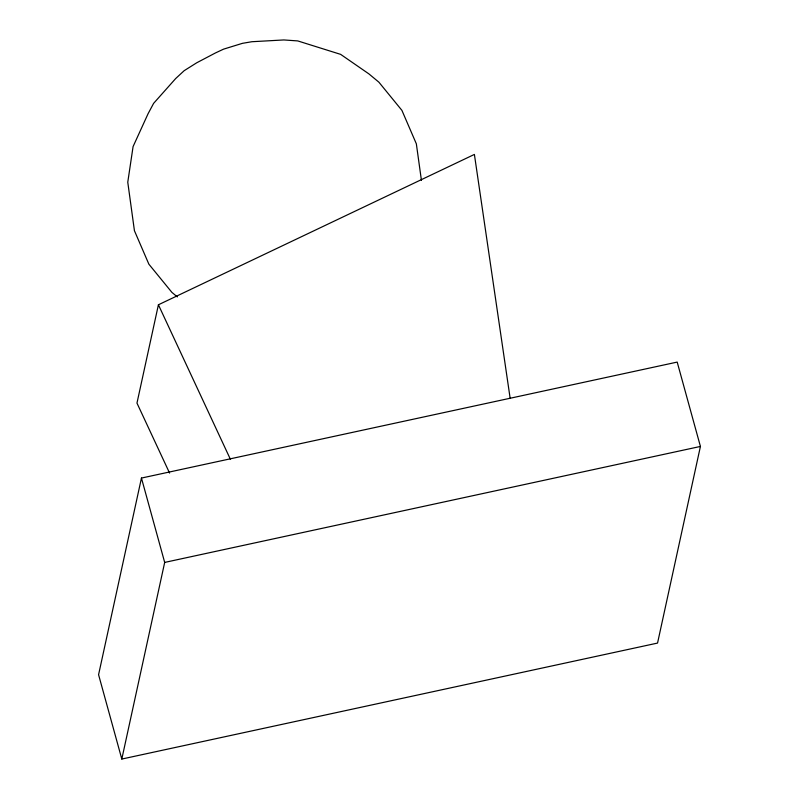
<?xml version="1.0" encoding="UTF-8"?>
<svg xmlns="http://www.w3.org/2000/svg" width="799" height="799" viewBox="0 0 799 799"><rect width="100%" height="100%" fill="white"/><g stroke="black" fill="none" stroke-linecap="round" stroke-linejoin="round"><path stroke-width="1.2" d="M510.102 398.012L474.396 154.427L158.412 304.779L136.969 403.096L169.588 473.088M141.453 478.062L98.577 674.696L121.808 759.05L657.547 643.075L700.423 446.441L677.192 362.087L141.453 478.062L164.684 562.416L121.808 759.05M164.684 562.416L700.423 446.441M177.348 296.898L171.905 292.384L148.864 264.169L134.432 230.721L127.77 182.212L133.083 146.577L148.085 113.708L153.618 103.361L175.68 78.542L184.189 70.672L196.724 62.781L215.43 52.964L223.56 49.148L242.437 43.336L251.915 41.718L283.865 39.95L297.747 40.919L340.634 54.362L368.898 73.888L378.876 82.167L401.917 110.382L416.349 143.83L421.423 180.334M158.412 304.779L230.472 459.445"/></g></svg>
